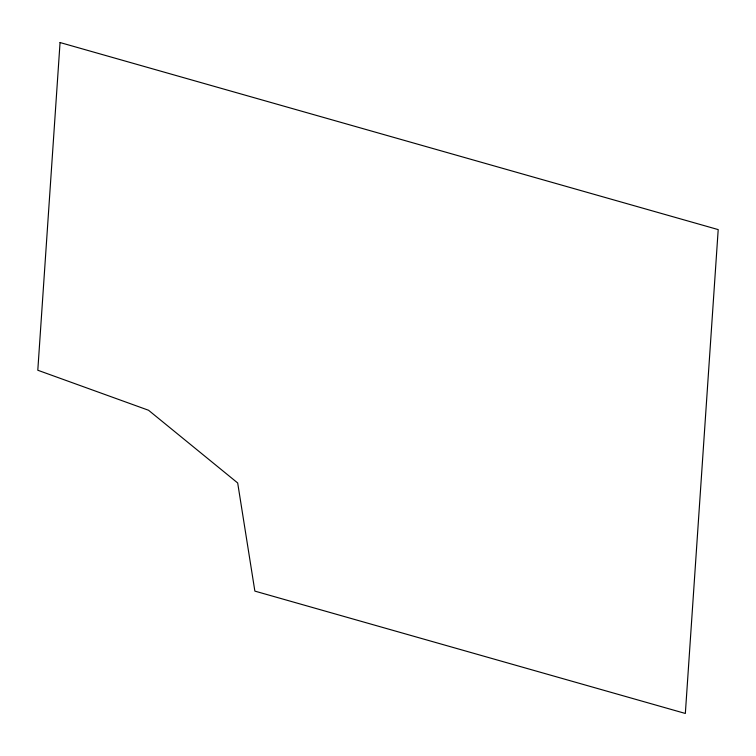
<?xml version="1.0" encoding="UTF-8"?>
<svg xmlns="http://www.w3.org/2000/svg" width="756" height="756" viewBox="0 0 756 756"><rect width="100%" height="100%" fill="white"/><g stroke="black" fill="none" stroke-linecap="round" stroke-linejoin="round"><path stroke-width="1.13" d="M60.055 42.544L37.8 370.242L148.535 410.253L237.686 482.971L254.866 591.107L685.342 713.456L718.2 229.597L60.055 42.544"/></g></svg>
